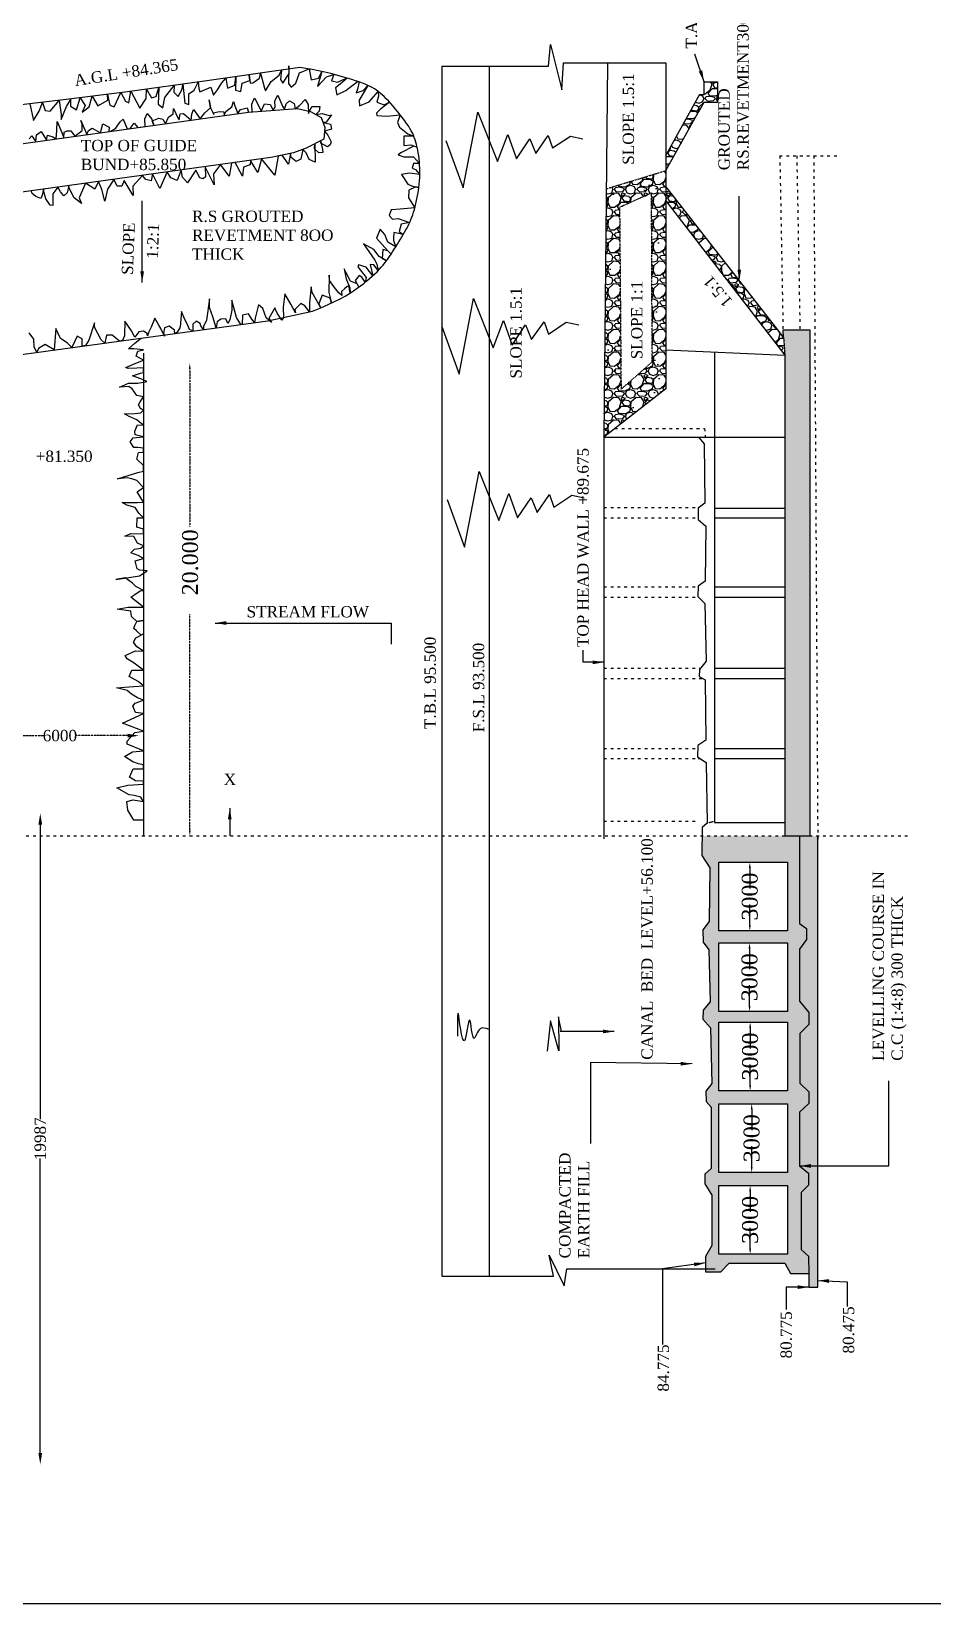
# Model space of a CAD drawing. Header units: millimetres. Extents: x 3396 to 289199, y -2290 to 111584.
# Drawn here: x 133616 to 173306, y -2290 to 66971 of the extents above; entities that cross this region are included whole.
import ezdxf

# ---------------------------------------------------------------- set-up
doc = ezdxf.new("R2010")
doc.units = ezdxf.units.MM
doc.header["$MEASUREMENT"] = 0
doc.linetypes.add('ACAD_ISO03W100', pattern=[30, 12, -18])
for name, color, linetype in [('DIM', 5, 'Continuous'), ('DWG.LINE', 10, 'Continuous'), ('HATCH', 2, 'Continuous'), ('TEXT', 7, 'Continuous')]:
    doc.layers.add(name, color=color, linetype=linetype)
doc.layers.add('DO LINE', color=3, linetype='Continuous', plot=False)
doc.layers.add('TITLE', color=7, linetype='Continuous', lineweight=30)
doc.styles.get("Standard").update_dxf_attribs({"font": 'TIMES.TTF', "height": 500})
doc.dimstyles.get("Standard").update_dxf_attribs({"dimtxt": 500, "dimasz": 500, "dimexe": 0.18, "dimexo": 0.0625, "dimgap": 0.09, "dimtad": 0, "dimtih": 1, "dimtoh": 1, "dimdec": 0, "dimzin": 0, "dimdsep": 46, "dimtxsty": 'Standard', "dimcen": 300, "dimclre": 256, "dimclrt": 4, "dimadec": 0, "dimazin": 0, "dimtfac": 1, "dimtdec": 0, "dimtofl": 0, "dimtmove": 0, "dimatfit": 3, "dimfxl": 5, "dimfxlon": 1, "dimtolj": 1, "dimtzin": 0, "dimarcsym": 0})
pattern_1 = [(228.0128, (720, 1000), (-7999.998232, -9000.001342), [134.536, -13319.088]), (184.9697, (630, 900), (12000.001052, 999.991307), [230.868, -22855.925]), (132.5104, (400, 880), (9999.990718, -11000.008674), [162.788, -16116.032]), (267.2737, (10, 630), (999.996018, 20000.000295), [210.238, -20813.558]), (292.8337, (0, 420), (-5000.009905, 11999.996412), [206.155, -20409.373]), (357.2737, (80, 230), (-20000.000295, 999.996018), [210.238, -20813.558]), (37.6942, (290, 220), (-13000.0073456, -9999.990405), [278.029, -27524.849]), (72.2553, (510, 390), (7000.010763, 21999.996231), [262.488, -25986.321]), (121.4296, (590, 640), (-8000.008234, 12999.995036), [210.95, -20884.073]), (175.2364, (480, 820), (11000.000946, -999.991533), [240.832, -11800.763]), (222.3974, (240, 840), (-12000.007351, -10999.992082), [311.448, -30833.375]), (138.8141, (1000, 620), (-7000.002947, 5999.997313), [106.301, -10523.844]), (171.4692, (920, 690), (12999.998285, -2000.00791), [202.237, -20021.511]), (225, (720, 720), (-1e-13, -1000.0003), [141.421, -1272.792]), (203.1986, (650, 840), (4999.99973, 2000.00133), [76.158, -7539.615]), (291.8014, (580, 810), (-999.99991, 3000.00027), [107.703, -5277.462]), (30.9638, (620, 710), (2999.99802, 2000.00248), [174.929, -5656.023]), (161.5651, (770, 800), (2000.00043, -999.9984), [126.491, -3035.787]), (16.3895, (0, 810), (10000.002198, 2999.99271), [177.2, -17542.845]), (70.3462, (170, 860), (-3999.995247, -11000.002136), [148.661, -14717.408]), (293.1986, (770, 1000), (-2000.00133, 4999.99973), [152.315, -7463.458]), (343.6105, (830, 860), (-10000.002198, 2999.99271), [177.2, -17542.845]), (339.444, (0, 190), (-5000.001845, 1999.996), [170.88, -8373.124]), (294.7751, (160, 130), (-4999.99219, 11000.003422), [143.178, -14174.643]), (66.8014, (780, 0), (2000.00133, 4999.99973), [152.315, -7463.458]), (17.354, (840, 140), (-13000.00202, -3999.994502), [167.631, -16595.424]), (69.444, (290, 0), (-1999.996, -5000.001845), [85.44, -8458.564]), (101.3099, (720, 0), (-999.99763, 4000.00075), [50.99, -5048.029]), (165.9638, (710, 50), (3000.00055, -999.99806), [206.155, -3916.95]), (186.009, (510, 100), (9999.999751, 999.999317), [191.05, -18913.923]), (303.6901, (620, 620), (-1000.00133, 1999.99956), [144.222, -3461.329]), (353.1572, (700, 500), (16999.9993655, -2000.007998), [251.794, -24927.563]), (60.9454, (950, 470), (-4000.000027, -7000.000385), [102.956, -10192.674]), (90, (1000, 560), (-1000, 1000), [60, -940]), (120.2564, (490, 130), (3999.994887, -7000.002456), [138.924, -13753.52]), (48.0128, (420, 250), (7999.998232, 9000.001342), [269.072, -13184.552]), (0, (600, 450), (1000, 1000), [260, -740]), (325.3048, (860, 450), (-9999.99426, 7000.00861), [158.114, -15653.274]), (254.0546, (990, 360), (-999.99989, -4000.00013), [145.602, -7134.508]), (207.646, (950, 220), (-18999.995807, -10000.007713), [237.065, -23469.474]), (175.4261, (740, 110), (-13000.000558, 999.994801), [250.799, -24829.074])]

# ---------------------------------------------------------------- blocks, each defined once
blk = doc.blocks.new('*D100')
at = {"layer": 'Defpoints', "color": 0, "linetype": 'ACAD_ISO03W100', "ltscale": 0.2}
for p in [(131383, 35798), (138356, 35946), (138356, 35882)]:
    blk.add_point(p, dxfattribs=at)
at = {"layer": 'DIM', "lineweight": -2, "ltscale": 0.2}
blk.add_line((131383, 35941), (131383, 35946), dxfattribs=at)
at = {"layer": 'DIM', "color": 0, "linetype": 'ACAD_ISO03W100', "lineweight": -2, "ltscale": 0.2}
for p, q in [((131883, 35946), (134160, 35946)), ((137856, 35946), (135579, 35946))]:
    blk.add_line(p, q, dxfattribs=at)
at = {"layer": 'DIM', "linetype": 'ACAD_ISO03W100', "lineweight": -2, "ltscale": 0.2}
blk.add_line((138356, 35941), (138356, 35946), dxfattribs=at)
at = {"layer": 'DIM', "color": 0, "linetype": 'ACAD_ISO03W100', "ltscale": 0.2}
for points in [[(131883, 36029), (131883, 35863), (131383, 35946)], [(137856, 36029), (137856, 35863), (138356, 35946)]]:
    blk.add_solid(points, dxfattribs=at)
at = {"layer": 'DIM', "color": 4, "linetype": 'ACAD_ISO03W100', "ltscale": 0.2, "insert": (134869, 35946), "char_height": 500, "attachment_point": 5}
blk.add_mtext('\\A1;6000', dxfattribs=at)
blk = doc.blocks.new('*D129')
at = {"layer": 'Defpoints', "color": 0, "ltscale": 0.2}
for p in [(129433, 32523), (134004, 32523), (129433, 3846)]:
    blk.add_point(p, dxfattribs=at)
at = {"layer": 'DIM', "lineweight": -2, "ltscale": 0.2}
for p, q in [((133999, 32523), (134004, 32523)), ((133999, 3846), (134004, 3846))]:
    blk.add_line(p, q, dxfattribs=at)
at = {"layer": 'DIM', "color": 0, "lineweight": -2, "ltscale": 0.2}
for p, q in [((134004, 32023), (134004, 19048)), ((134004, 4346), (134004, 17321))]:
    blk.add_line(p, q, dxfattribs=at)
at = {"layer": 'DIM', "color": 0, "ltscale": 0.2}
for points in [[(133921, 32023), (134087, 32023), (134004, 32523)], [(133921, 4346), (134087, 4346), (134004, 3846)]]:
    blk.add_solid(points, dxfattribs=at)
at = {"layer": 'DIM', "color": 4, "ltscale": 0.2, "insert": (134004, 18185), "char_height": 500, "attachment_point": 5, "rotation": 90}
blk.add_mtext('\\A1;19987', dxfattribs=at)

msp = doc.modelspace()

# ---------------------------------------------------------------- hatches: boundary and pattern name
at = {"layer": 'HATCH', "ltscale": 0.2}
h = msp.add_hatch(dxfattribs=at)
h.set_pattern_fill('GRAVEL', color=256, scale=1000, style=0)
h.set_pattern_definition(pattern_1)
h.paths.add_polyline_path([(163044.5, 63501.7), (163230.5, 63844), (163833, 63844), (163833, 64757), (163240.5, 64757), (163240.5, 64195), (163059.2, 64199.9), (161556.5, 61512), (161556.5, 60840)])
at = {"layer": 'HATCH', "linetype": 'ACAD_ISO03W100', "ltscale": 0.2}
h = msp.add_hatch(dxfattribs=at)
h.set_pattern_fill('AR-SAND', color=256, scale=1000, style=0)
h.paths.add_polyline_path([(161556.5, 60840), (158931.1, 60038.5), (158828, 49103), (161556.5, 51220)])
h.paths.add_polyline_path([(159520.3, 59217.2), (160927, 59853.5), (160959.5, 52414.5), (159586.5, 51210)], flags=16)
h = msp.add_hatch(dxfattribs=at)
h.set_pattern_fill('GRAVEL', color=256, scale=1000, style=0)
h.set_pattern_definition(pattern_1)
h.paths.add_polyline_path([(161556.5, 60840), (158931.1, 60038.5), (158828, 49103), (161556.5, 51220)])
h.paths.add_polyline_path([(160927, 59853.5), (160959.5, 52414.5), (159586.5, 51210), (159520.3, 59217.2)], flags=16)
h = msp.add_hatch(dxfattribs=at)
h.set_pattern_fill('GRAVEL', color=256, scale=1000, style=0)
h.set_pattern_definition(pattern_1)
h.paths.add_polyline_path([(161556.5, 60124), (161556.5, 59501), (166802, 52701.5), (166742.5, 53486.5)])
at = {"layer": 'HATCH', "ltscale": 0.2}
h = msp.add_hatch(dxfattribs=at)
h.set_pattern_fill('GRAVEL', color=256, scale=1000, style=0)
h.set_pattern_definition(pattern_1)
h.paths.add_polyline_path([(167918.1, 53803.3), (166720.7, 53803.3), (166742.5, 53486.5), (166802, 52701.5), (166802, 31529), (167918.1, 31529)])
h = msp.add_hatch(dxfattribs=at)
h.set_pattern_fill('AR-CONC', color=256, scale=100, style=0)
h.set_pattern_definition([(50, (0, 0), (717.2602, -62.7521), [75, -825]), (355, (0, 0), (-138.7513, 752.192), [60, -660]), (100.4514, (59.8, -5.2), (578.5094, 689.4395), [63.7402, -701.142]), (46.1842, (0, 200), (1067.241, -165.519), [112.5, -1237.5]), (96.6356, (88.9, 186.2), (934.663, 974.118), [95.61, -1051.713]), (351.1842, (0, 200), (934.662, 974.1186), [90, -990]), (21, (100, 150), (596.907, -402.6189), [75, -825]), (326, (100, 150), (243.3153, 725.15), [60, -660]), (71.4514, (149.74, 116.45), (840.2226, 322.5305), [63.7402, -701.142]), (37.5, (0, 0), (12.15986, 332.89385), [0, -652, 0, -670, 0, -662.5]), (7.5, (0, 0), (263.06954, 394.4117), [0, -382, 0, -637, 0, -252.5]), (327.5, (-223, 0), (533.82244, -22.55487), [0, -250, 0, -780, 0, -1035]), (317.5, (-323, 0), (583.1862, 100.105), [0, -325, 0, -518, 0, -735])])
h.paths.add_polyline_path([(168250, 31391.5), (168249.2, 31529), (167071, 31529), (167451, 31519.6), (167451, 27666.5), (167760, 27452), (167760, 26969), (167451, 26539.5), (167451, 24252), (167854, 23755.5), (167854, 23219), (167465, 22830), (167465, 20637), (167854.5, 20261), (167854.5, 19738), (167451.5, 19357), (167451.5, 16989.5), (167841, 16667.5), (167841, 16144.5), (167519, 15822), (167519, 13305), (167841.5, 13010), (167863, 12248), (167863, 11650), (168250, 11650)])
h.paths.add_polyline_path([(167760, 27452), (167451, 27666.5), (167451, 31519.6), (167071, 31529), (166802, 31529), (163151.3, 31529), (163145, 30659.5), (163495, 30116.5), (163467, 27755), (163190.5, 27387), (163199.5, 26853), (163457.5, 26512.5), (163503.5, 24215.5), (163209, 23847.5), (163181.5, 23449), (163531.5, 23080.5), (163586.5, 20626.5), (163319.5, 20286), (163338, 19835.5), (163559, 19577.5), (163550, 16877), (163273.5, 16628.5), (163273.5, 16203.5), (163577.5, 15706.5), (163577.5, 13484.5), (163300.5, 12993.5), (163300.5, 12331), (163982, 12331), (164350.5, 12708), (166804, 12708), (167043.5, 12248), (167863, 12248), (167841.5, 13010), (167519, 13305), (167519, 15822), (167841, 16144.5), (167841, 16667.5), (167451.5, 16989.5), (167451.5, 19357), (167854.5, 19738), (167854.5, 20261), (167465, 20637), (167465, 22830), (167854, 23219), (167854, 23755.5), (167451, 24252), (167451, 26539.5), (167760, 26969)])
h.paths.add_polyline_path([(163898, 27343.5), (163898, 30371), (166909.5, 30371), (166909.5, 27343.5)], flags=16)
h.paths.add_polyline_path([(166909.5, 26817), (166909.5, 23789.5), (163898, 23789.5), (163898, 26817)], flags=16)
h.paths.add_polyline_path([(166909.5, 23325), (166909.5, 20297.5), (163898, 20297.5), (163898, 23325)], flags=16)
h.paths.add_polyline_path([(166909.5, 19727), (166909.5, 16699.5), (163898, 16699.5), (163898, 19727)], flags=16)
h.paths.add_polyline_path([(166909.5, 16128), (166909.5, 13100.5), (163898, 13100.5), (163898, 16128)], flags=16)
h.paths.add_polyline_path([(164740.9, 13445), (164740.9, 15783.5), (165803.1, 15783.5), (165803.1, 13445)], flags=8)
h.paths.add_polyline_path([(164808.4, 17044), (164808.4, 19382.5), (165870.6, 19382.5), (165870.6, 17044)], flags=8)
h.paths.add_polyline_path([(164740.4, 20642), (164740.4, 22980.5), (165802.6, 22980.5), (165802.6, 20642)], flags=8)
h.paths.add_polyline_path([(164713.9, 24134), (164713.9, 26472.5), (165776.1, 26472.5), (165776.1, 24134)], flags=8)
h.paths.add_polyline_path([(164726.4, 27688), (164726.4, 30026.5), (165788.6, 30026.5), (165788.6, 27688)], flags=8)

# ---------------------------------------------------------------- linework, layer by layer
at = {"layer": 'DIM', "linetype": 'ACAD_ISO03W100', "ltscale": 0.2}
for p, q in [((140585.4, 52349.9), (140590.5, 52349.9)), ((140590.4, 52099.9), (140590.4, 45141.9)), ((140590.4, 31779), (140590.4, 41314.1))]:
    msp.add_line(p, q, dxfattribs=at)
at = {"layer": 'DIM', "ltscale": 0.2}
for p, q in [((140585.4, 32298.4), (140590.5, 32298.4)), ((165252.5, 30371), (165257.7, 30371)), ((165257.5, 30121), (165257.5, 29213.4)), ((165257.5, 27593.5), (165257.5, 28501.1)), ((165252.5, 27343.5), (165257.7, 27343.5)), ((165240, 26817), (165245.2, 26817)), ((165245, 26567), (165245, 25659.4)), ((165245, 24039.5), (165245, 24947.1)), ((165240, 23789.5), (165245.2, 23789.5)), ((165266.5, 23325), (165271.7, 23325)), ((165271.5, 23075), (165271.5, 22167.4)), ((165271.5, 20547.5), (165271.5, 21455.1)), ((165266.5, 20297.5), (165271.7, 20297.5)), ((165334.5, 19727), (165339.7, 19727)), ((165339.5, 19477), (165339.5, 18569.4)), ((165339.5, 16949.5), (165339.5, 17857.1)), ((165334.5, 16699.5), (165339.7, 16699.5)), ((165267, 16128), (165272.2, 16128)), ((165272, 15878), (165272, 14970.4)), ((165272, 13350.5), (165272, 14258.1)), ((165267, 13100.5), (165272.2, 13100.5))]:
    msp.add_line(p, q, dxfattribs=at)
at = {"layer": 'DIM', "linetype": 'ACAD_ISO03W100', "ltscale": 0.2}
for points in [[(140548.7, 52099.9), (140632, 52099.9), (140590.4, 52349.9)], [(140548.7, 31779), (140632, 31779), (140590.4, 31529)]]:
    msp.add_solid(points, dxfattribs=at)
at = {"layer": 'DIM', "ltscale": 0.2}
for points in [[(165215.8, 30121), (165299.2, 30121), (165257.5, 30371)], [(165215.8, 27593.5), (165299.2, 27593.5), (165257.5, 27343.5)], [(165203.3, 26567), (165286.7, 26567), (165245, 26817)], [(165203.3, 24039.5), (165286.7, 24039.5), (165245, 23789.5)], [(165229.8, 23075), (165313.2, 23075), (165271.5, 23325)], [(165229.8, 20547.5), (165313.2, 20547.5), (165271.5, 20297.5)], [(165297.8, 19477), (165381.2, 19477), (165339.5, 19727)], [(165297.8, 16949.5), (165381.2, 16949.5), (165339.5, 16699.5)], [(165230.3, 15878), (165313.7, 15878), (165272, 16128)], [(165230.3, 13350.5), (165313.7, 13350.5), (165272, 13100.5)]]:
    msp.add_solid(points, dxfattribs=at)
at = {"layer": 'DO LINE', "linetype": 'ACAD_ISO03W100', "ltscale": 10}
for p, q in [((159315.9, 49481.6), (163255.5, 49481.6)), ((163255.5, 49481.6), (163294.9, 49123.9)), ((158828, 45993), (163016.9, 45993)), ((158828, 45540.5), (162988, 45540.5)), ((158828, 42501), (163016.9, 42501)), ((158828, 42048.5), (162988, 42048.5)), ((158828, 38916), (163076.1, 38916)), ((158828, 38463.5), (163193.3, 38463.5)), ((158828, 35386), (163016.9, 35386)), ((158828, 34933.5), (162988, 34933.5)), ((158828, 32175.5), (162988, 32175.5))]:
    msp.add_line(p, q, dxfattribs=at)
for points in [[(166567, 61492), (169218, 61492)], [(166577, 61492), (166719, 53828.5)], [(167324, 61492), (167466, 53828.5)], [(168073.5, 61492), (168250, 31391.5)], [(117184.4, 31529), (172238.3, 31529)]]:
    msp.add_lwpolyline(points, dxfattribs=at)
at = {"layer": 'DWG.LINE', "ltscale": 0.2}
for points in [[(151687.5, 65443.5), (156389.5, 65443.5), (156477, 66400.5), (156970, 64399.5), (157057.5, 65588.5), (161556.5, 65588.5), (161556.5, 51220), (158828, 49103), (158828, 31396)], [(145435.7, 65381.3), (141244.8, 64779.1), (137848.9, 64313.9), (135150.6, 63968.1), (133052.7, 63724), (131457.6, 63564), (130268.2, 63470.5), (129387.1, 63425.7), (128716.8, 63412.2), (128173.9, 63416.2), (127729.7, 63440.3), (127369.5, 63491.1), (127078.4, 63575.2), (126841.7, 63699.1), (126644.6, 63869.6), (126472.2, 64093.1), (126309.8, 64376.2)], [(146000.3, 54652.4), (146366, 54796.9), (146686.9, 54934.6), (146968.3, 55066), (147215.2, 55191.9), (147432.8, 55313), (147626.2, 55430.2), (147800.4, 55544), (147960.7, 55655.2), (148111.2, 55764.5), (148253, 55871.9), (148386.4, 55977.7), (148511.6, 56081.7), (148628.7, 56184.1), (148738.1, 56284.9), (148839.9, 56384.3), (148934.4, 56482.2), (149021.8, 56578.8), (149103.3, 56674.7), (149179.8, 56770.4), (149252.3, 56866.6), (149322.1, 56963.8), (149390, 57062.8), (149457.3, 57164), (149524.9, 57268.2), (149593.7, 57375.6), (149663.2, 57485.5), (149732.6, 57596.6), (149801.3, 57707.9), (149868.5, 57818.3), (149933.5, 57926.7), (149995.5, 58032), (150053.8, 58132.9), (150108, 58229), (150158.2, 58321.5), (150205, 58411.9), (150249, 58502.2), (150290.7, 58593.8), (150330.6, 58688.6), (150369.2, 58788.3), (150407, 58894.5), (150444.4, 59008.5), (150481.2, 59129.8), (150516.8, 59257.2), (150550.8, 59389.9), (150582.8, 59526.7), (150612.2, 59666.7), (150638.7, 59808.8), (150661.8, 59952.1), (150681, 60095.6), (150696.4, 60239), (150708, 60382.1), (150716, 60524.7), (150720.2, 60666.6), (150720.8, 60807.6), (150717.9, 60947.6), (150711.4, 61086.2), (150701.5, 61223.4), (150688.3, 61358.5), (150671.9, 61491), (150652.5, 61620.3), (150630.3, 61745.9), (150605.2, 61867.3), (150577.6, 61983.8), (150547.6, 62094.9), (150515.1, 62200.4), (150479.3, 62301.8), (150439.3, 62400.6), (150394, 62498.8), (150342.6, 62597.9), (150283.9, 62699.9), (150217.2, 62806.4), (150141.3, 62919.1), (150055.8, 63039.2), (149962.2, 63165), (149862.4, 63294.1), (149758.5, 63424.2), (149652.4, 63552.8), (149546.1, 63677.8), (149441.6, 63796.7), (149340.8, 63907.2), (149245.3, 64007.4), (149154.1, 64097.9), (149066.2, 64179.7), (148980.1, 64253.8), (148894.5, 64321.3), (148808.3, 64383.2), (148720.1, 64440.4), (148628.5, 64494.1), (148532.2, 64545.3), (148428.8, 64594.9), (148315.9, 64643.9), (148191.1, 64693.1), (148051.9, 64743.7), (147895.8, 64796.4), (147720.5, 64852.3), (147523.3, 64912.3), (147303.1, 64976.9), (147062.8, 65044.2), (146806.7, 65112), (146539, 65178.2), (146263.9, 65240.5), (145985.5, 65296.6), (145708, 65344.3), (145435.7, 65381.3)], [(151687.5, 65443.5), (151687.5, 12139), (156605, 12139), (156421, 13065.5), (157073, 11707.5), (157197, 12455.5), (163724, 12455.5)], [(153770.5, 65443.5), (153770.5, 12139)], [(158983.5, 65588.5), (158828, 49103)], [(163059.2, 64199.9), (163240.5, 64195), (163240.5, 64757), (163833, 64757), (163833, 63844), (163230.5, 63844), (163044.5, 63501.7)], [(161556.5, 61512), (163059.5, 64200.5)], [(117758, 61827.2), (131767.1, 61827.2), (143173.8, 63417), (145341.4, 63576.4), (145909, 63450.4), (146381.9, 63177.3), (146539.6, 62736.3), (146487, 62232.2), (145709.3, 61822.7), (145152.2, 61623.2), (144153.7, 61413.2), (131171.5, 59611.3)], [(161556.5, 60840), (163059.5, 63528.5)], [(161556.5, 60124), (166742.5, 53486.5), (166719, 53828.5)], [(161556.5, 59501), (166802, 52701.5)], [(119182.7, 50829.3), (144023.5, 54225.4), (146000.3, 54652.4)], [(166802, 52701.5), (166802, 31529), (167918.1, 31529), (167918.1, 53803.3), (166720.7, 53803.3)], [(138555.3, 52803), (138555.3, 31529)], [(161556.5, 52945.5), (166802, 52701.5)], [(163702.5, 52845.7), (163702.5, 32122.5)], [(158828, 49103), (166802, 49103)], [(163000, 49103), (163239.5, 48806), (163282, 46190), (162988, 45971.5), (162988, 45470.5), (163316.5, 45171.5), (163292, 42756), (162988, 42535.5), (162960.5, 42075.5), (163273.5, 41762.5), (163329, 39231.5), (163034, 38863.5), (163025, 38550.5), (163292, 38412.5), (163320, 35744), (162960.5, 35514), (162951.5, 35008), (163338, 34759.5), (163375, 32095), (163154, 31893), (163145, 30659.5), (163495, 30116.5), (163467, 27755), (163190.5, 27387), (163199.5, 26853), (163457.5, 26512.5), (163503.5, 24215.5), (163209, 23847.5), (163181.5, 23449), (163531.5, 23080.5), (163586.5, 20626.5), (163319.5, 20286), (163338, 19835.5), (163559, 19577.5), (163550, 16877), (163273.5, 16628.5), (163273.5, 16203.5), (163577.5, 15706.5), (163577.5, 13484.5), (163300.5, 12993.5), (163300.5, 12331), (163982, 12331), (164350.5, 12708), (166804, 12708), (167043.5, 12248), (167863, 12248), (167863, 11650), (168250, 11650), (168250, 31504)], [(163702.5, 45971.5), (166802, 45971.5)], [(163702.5, 45540.5), (166802, 45540.5)], [(163702.5, 42501), (166802, 42501)], [(163702.5, 42048.5), (166802, 42048.5)], [(163702.5, 38916), (166802, 38916)], [(163702.5, 38463.5), (166802, 38463.5)], [(163702.5, 35386), (166802, 35386)], [(162988, 34933.5), (163067.4, 34933.5)], [(163702.5, 34933.5), (166802, 34933.5)], [(163702.5, 32122.5), (166802, 32123.5)], [(167451, 31519.6), (167451, 27666.5), (167760, 27452), (167760, 26969), (167451, 26539.5), (167451, 24252), (167854, 23755.5), (167854, 23219), (167465, 22830), (167465, 20637), (167854.5, 20261), (167854.5, 19738), (167451.5, 19357), (167451.5, 16989.5), (167841, 16667.5), (167841, 16144.5), (167519, 15822), (167519, 13305), (167841.5, 13010), (167863, 12248)]]:
    msp.add_lwpolyline(points, dxfattribs=at)
at = {"layer": 'DWG.LINE', "linetype": 'ACAD_ISO03W100', "ltscale": 0.2}
for points in [[(158931.1, 60038.5), (161556.5, 60840)], [(159520, 59249), (159586.5, 51210), (160959.5, 52414.5), (160927, 59853.5), (159520.3, 59217.2)]]:
    msp.add_lwpolyline(points, dxfattribs=at)
at = {"layer": 'DWG.LINE', "ltscale": 0.2}
for points in [[(163898, 30371), (166909.5, 30371), (166909.5, 27343.5), (163898, 27343.5)], [(163898, 26817), (166909.5, 26817), (166909.5, 23789.5), (163898, 23789.5)], [(163898, 23325), (166909.5, 23325), (166909.5, 20297.5), (163898, 20297.5)], [(163898, 19727), (166909.5, 19727), (166909.5, 16699.5), (163898, 16699.5)], [(163898, 16128), (166909.5, 16128), (166909.5, 13100.5), (163898, 13100.5)]]:
    msp.add_lwpolyline(points, close=True, dxfattribs=at)
at = {"layer": 'HATCH', "ltscale": 0.2}
for points in [[(133544, 63781.1), (133700.7, 63054.3), (133948.5, 63455.6), (134101.6, 63846), (134222, 63481.2), (134435.6, 63455.6), (134830.7, 63930.8), (134922.7, 63310.5), (134922.7, 63097), (135162.1, 63660.6), (135281.6, 63856.9), (135341.6, 63992.5), (135343.1, 63677.7), (135599.5, 63524), (135768.2, 64047.2), (135975.5, 63703.3), (135855.9, 63413), (136155, 63652.1), (136287.5, 64113.8), (136533.2, 63687.4), (136977.6, 63943.5), (136959.4, 64199.9), (137071.6, 63721.5), (137259.6, 63644.7), (137547, 64275.2), (137755.3, 63900.8), (137900.6, 63832.5), (137989.2, 64333.1), (138396.8, 63593.7), (138670.3, 64012.1), (138688.8, 64428.9), (138901, 64046.2), (139106.2, 64106), (139229.1, 64503), (139191.6, 63764.5), (139396.7, 63602.2), (139490.7, 64063.3), (139897.2, 64594.5), (139892.4, 64302.4), (140071.9, 64097.4), (140251.3, 64421.9), (140280.9, 64647), (140370.9, 63815.7), (140370.9, 63815.7), (140541.9, 63747.4), (140550.4, 64217), (140781.1, 64387.8), (140959.5, 64740), (140986.3, 64456.1), (141029, 64310.9), (141516.1, 64515.8), (141635.8, 64157.2), (141815.2, 64396.3), (142003.2, 64703.7), (142179.6, 64913.4), (142252.8, 64474.4), (142569, 64602.4), (142625.3, 64977.5), (142603.1, 64389), (142603.1, 64389), (142842.4, 64320.6), (142893.7, 64687.8), (143235.6, 64815.9), (143203, 65060.5), (143252.6, 64687.8), (143372.3, 64713.4), (143654.3, 64909.8), (143709, 65133.2), (143885.1, 64465.8), (143927.8, 64354.8), (144175.7, 64764.7), (144520.9, 65037.7), (144634.6, 65266.2), (144589.3, 64858.4), (144683.2, 64687.6), (144973.8, 65123.1), (144956.7, 65456.1), (144931.1, 64670.6), (145059.3, 64516.9), (145255.8, 64696.2), (145426.8, 65140.2), (145846.8, 65320.5), (145939.5, 64832.8), (146255.7, 64918.2), (146401.5, 65209.4), (146215, 64550.7), (146608.1, 64977.6), (146934.8, 65078.1), (146838.9, 64798.3), (147103.8, 64730), (147317.4, 64841), (147523.3, 64912.3), (147214.9, 64644.6), (147009.8, 64490.9), (147061, 64183.5), (147462.7, 64371.4), (147973.9, 64770.1), (148051.9, 64743.7), (147975.5, 64431.1), (147915.6, 64260.3), (148231.8, 64362.8), (148428.8, 64594.9), (148052.4, 63935.9), (148061, 63688.2), (148496.8, 63867.6), (148894.5, 64321.3), (148907, 64115.2), (148830.1, 63850.5), (149146.3, 63730.9), (149391.2, 63851.9), (148983.9, 63543.1), (148813, 63372.3), (148830.1, 63261.3), (149274.5, 63244.3), (149862.4, 63294.1), (149737.8, 62961.3), (149823.2, 62756.3), (150199.2, 62457.5), (150459.3, 62351.2), (150011.2, 62363.5), (150011.2, 61945.1), (150318.9, 61979.3), (150605.2, 61867.3), (150462.1, 61923.3), (149883, 61620.7), (149773.3, 61540.5), (150021.1, 61446.6), (150448.4, 61446.6), (150706.5, 61154.8), (150448.4, 61156.3), (150380.1, 60951.3), (150533.9, 60883.1), (150720.2, 60666.6), (150260.4, 60720.8), (149910.1, 60669.6), (150200.6, 60242.6), (150405.7, 60148.7), (150681, 60095.6), (150543.3, 60122.2), (150234.8, 59977.9), (150226.6, 59633.6), (150499, 59193.5), (150499, 59193.5), (149859.1, 59146.9), (149457.4, 59112.7), (149372, 58856.6), (149517.4, 58706.1), (149774.8, 58724.1), (150269.9, 58548), (149900.6, 58478.8), (149816.7, 58155.8), (149995.5, 58032), (149577.2, 58113.9), (149565.3, 57868.7), (149559.3, 57767), (149663.2, 57485.5), (149307.8, 57683.2), (149182.1, 58030.2), (148978.5, 58263.5), (148816.9, 57856.7), (149313.8, 57306.4), (149457.3, 57164), (149313.8, 57306.4), (149097.9, 57369.8), (149068, 56963), (149252.3, 56866.6), (148924.3, 57058.7), (148690.8, 57369.8), (148241.8, 57615), (148738.7, 56891.2), (148828.5, 56711.7), (148887.1, 56433.2), (148690.8, 56681.8), (148529.2, 56705.8), (148657.2, 56210.3), (148355.5, 56592.1), (148026.2, 56681.8), (147990.3, 56604.1), (148355.5, 56131.5), (148355.5, 56131.5), (148319.7, 55924.8), (148174.9, 56147.2), (148049.2, 56213), (147875.5, 55991.7), (148035.9, 55709.9), (147955.7, 55850.8), (147672, 55967.8), (147480.4, 56338.6), (147384.6, 56518.1), (147474.4, 56069.4), (147642, 55668.6), (147654.1, 55448.4), (147600.6, 55767.6), (147516.3, 55734.5), (147402.5, 55626.8), (147276.8, 55513.1), (147288.8, 55339.7), (147163.1, 55435.4), (147001.4, 55626.8), (146748.1, 56003.2), (146724.1, 56236.5), (146712.2, 55470.8), (146827.6, 55000.3), (146773.8, 55219.7), (146418.8, 55345.2), (146281.1, 54974.3), (146366, 54796.9), (145981.7, 55476.8), (145939.8, 55716.1), (145862, 55010.2), (145858.5, 54621.8), (145664.4, 54878.6), (145484.8, 54992.2), (145221.4, 54723.1), (145251.3, 54579.5), (145251.3, 54579.5), (145045.3, 54954.7), (144775.9, 55409.3), (144710.1, 54829.1), (144713.9, 54374.5), (144644.2, 54254.8), (144434.7, 54553.9), (144338.9, 54793.2), (144075.4, 54326.6), (144195.1, 54153.1), (143949.7, 54350.5), (143812, 54763.3), (143614.4, 54924.8), (143464.7, 54338.6), (143441.2, 54145.7), (143321, 54296.7), (143171.4, 54530), (142913.9, 54476.1), (142900, 54071.8), (142836.5, 54063.1), (142642.4, 54374.3), (142444.8, 55134), (142444.8, 54691.4), (142349, 54260.7), (142259.3, 54111.1), (142175.4, 54308.5), (141959.9, 54296.6), (141798.2, 54176.9), (141758.5, 53915.7), (141600.7, 54398.2), (141463, 54811), (141451, 55193.9), (141331.2, 54254.7), (141199.5, 53973.5), (141187.3, 53837.6), (141083.5, 54002), (141040.8, 54110.2), (140866.9, 54207), (140730.1, 54073.2), (140727.5, 53774.7), (140582, 53842.5), (140490.8, 54058.9), (140351.1, 54315.2), (140228.6, 54639.8), (140171.6, 53950.7), (140151.6, 53908), (140040.5, 53728.7), (139927.9, 53665.4), (139922.6, 53816.3), (139688.9, 53992.8), (139480.9, 53910.3), (139438.1, 53676.8), (139472.4, 53551.5), (139318.5, 53887.5), (139224.5, 54029.9), (139053.5, 54345.9), (138887, 53944.4), (138787.2, 53739.4), (138727.4, 53560), (138718.9, 53656.8), (138545, 53762.2), (138345.6, 53730.9), (138174.6, 53503.1), (138020.7, 53779.3)], [(133514.1, 62233.3), (133631.8, 62365.6), (133808.9, 62111.7), (133837.7, 62417.1), (134051, 62556.6), (134275.3, 62176.7), (134323.2, 62395), (134551.1, 62328.9), (134700.7, 62236), (134730.5, 62608.2), (134745.2, 62997.6), (134951.1, 62512.6), (135045.8, 62284.1), (135061.4, 62534.7), (135186.5, 62586.1), (135348.2, 62586.1), (135521.6, 62350.4), (135723.4, 62497.9), (135848.4, 62600.8), (135855.7, 62887.4), (135796.9, 63041.7), (136053.1, 62424.5), (136053.1, 62424.5), (136135.2, 62600.8), (136135.2, 62600.8), (136297, 62711), (136650.5, 62507.8), (136753, 62902.1), (137032.5, 62747.8), (137019.7, 62559.2), (137111.3, 62572), (137326.7, 62711), (137517.9, 62990.3), (137650.3, 63107.8), (137837.2, 62673.2), (137966.1, 62691.1), (138135.7, 62931.5), (138303, 62738.1), (138617.4, 62781.9), (138609.6, 63117.1), (138712.5, 63359.6), (138911.1, 63102.4), (138999.6, 62835.2), (138932.2, 63038.6), (139227.4, 63153.9), (139396.5, 63102.4), (139513.6, 62906.8), (139653.9, 63190.6), (139852.5, 63344.9), (139874.6, 63572.7), (140058.4, 63161.2), (140124.6, 63080.4), (140161.4, 63344.9), (140315.8, 63359.6), (140643.6, 63064.3), (140683.6, 63322.9), (140757.1, 63528.6), (141049.4, 63120.9), (141252.6, 63389.7), (141502.7, 63602.8), (141436.6, 63955.5), (141502.7, 63602.8), (141649.8, 63316.2), (141615.5, 63383.2), (141892.5, 63441.1), (142091.1, 63433.8), (142107.4, 63268.3), (142179.3, 63448.5), (142436.8, 63646.9), (142517.7, 63889.4), (142576.5, 63698.3), (142709, 63352.2), (142826.6, 63536.6), (143122.9, 63603.4), (143173.8, 63417), (143332, 63428.6), (143328.9, 63772.4), (143395.1, 63948.7), (143461.2, 64036.9), (143737.5, 63458.4), (143737.5, 63458.4), (143880.4, 63779.7), (144130.5, 63750.3), (144257.6, 63496.7), (144345.9, 63640.9), (144338.5, 63912.7), (144463.6, 64169.9), (144676.9, 63685), (144676.9, 63685), (144758.1, 63533.5), (144838.6, 63787.8), (144985.7, 63920.1), (145191.7, 63795.2), (145235.2, 63568.5), (145441.7, 63721.7), (145677.1, 63978.9), (145805.9, 63746.3), (145818.7, 63351.9), (145965.2, 63663.6), (146321.7, 63670), (146289.8, 63460.1), (146145.4, 63313.8), (146423.6, 63351.9), (146735.6, 63262.8), (146837.4, 63301), (146595.5, 62976.6), (146460.7, 62956.8), (146786.4, 62881.1), (146824.7, 62671.2), (146522.9, 62576.7), (146665.5, 62404), (146818.3, 62105), (146773.8, 61977.8), (146652.8, 61882.4), (146366.2, 62041.4), (146349.5, 62159.8), (146429.9, 61774.3), (146449, 61640.7), (146270.7, 61621.6), (146086.1, 61799.7), (146098.2, 62027.5), (146117.9, 61208.1), (145844.1, 61322.6), (145716.8, 61621.6), (145572.4, 61773.7), (145474.9, 61341.7), (145271.1, 61246.3), (145061, 61418), (145026.7, 61596.8), (144938.9, 61123.6), (144653, 61518.2), (144481, 61482), (144340.4, 60640.1), (143746, 61356.6), (143589.1, 60754.6), (143269.2, 61290.4), (143256.7, 61091.4), (142951.1, 60989.7), (142906.5, 60588.9), (142594.1, 61196.7), (142434.5, 61174.5), (142327.1, 60601.6), (141941.5, 61106.1), (141637.9, 60690.5), (141657, 60213.4), (141262.7, 61011.9), (141281.3, 60569.6), (141185.9, 60474.2), (141033, 60525.1), (140854.7, 60855.9), (140484.1, 60301.4), (140267.6, 60549.5), (140215.1, 60866.5), (140032, 60403.2), (139758.3, 60524.1), (139586.4, 60779.2), (139274.4, 60046.9), (138948.7, 60690.7), (138890.7, 60390.2), (138655.2, 60453.8), (138501.2, 60628.6), (138075.7, 60148.5), (138094.9, 59741.4), (137693.7, 60402.9), (137602.9, 60154.2), (137392.8, 60154.2), (137297.3, 60345), (137244.3, 60454.2), (136972.6, 60020.6), (136851.7, 59498.9), (136717.9, 60001.5), (136572.1, 60360.9), (136405.9, 60027), (136001, 60281.6), (135716.3, 59645.1), (135818.2, 59384.3), (135493.5, 59645.1), (135277, 60071.3), (135257.8, 60178.5), (135187.8, 59855), (135041.4, 59721.4), (134888.6, 59899.5), (134780.9, 60112.3), (134557.5, 59816.8), (134556.7, 59299.5), (134435.7, 59318.6), (134251.1, 59592.1), (134181, 59859.3), (134140.2, 60023.3), (134085.6, 59751.1), (134021.9, 59617.5), (133811.8, 59700.2), (133652.6, 59833.8), (133600.6, 59948.4)], [(151872.5, 62171.5), (152636, 60074.5), (153280, 63411), (154138.5, 61242), (154592, 62434), (154973.5, 61361.5), (155570, 62243), (155832, 61599.5), (156381, 62386), (156571.5, 61838), (157359, 62362.5), (157907.5, 62243)], [(151685.3, 53966.7), (152448.8, 51869.7), (153092.8, 55206.2), (153951.3, 53037.2), (154404.8, 54229.2), (154786.3, 53156.7), (155382.8, 54038.2), (155644.8, 53394.7), (156193.8, 54181.2), (156384.3, 53633.2), (157171.8, 54157.7), (157720.3, 54038.2)], [(138020.7, 53779.3), (137728.4, 54210.9), (137728.4, 54210.9), (137718, 53562.9), (137619.1, 53349.8), (137493.6, 53332.6), (137174, 53583.8), (136922.9, 53583.8), (136841.5, 53243.5), (136682.4, 53385.2), (136399.9, 53949.7), (136389.4, 54127.3), (136148.8, 53374.8), (136001.7, 53128.7), (135845.3, 53107.3), (135845.4, 53427), (135625.7, 53552.5), (135401.4, 53046.6), (135401.4, 53046.6), (135186.4, 53249.3), (134893.5, 53447.9), (134694.7, 53886.9), (134694.7, 53886.9), (134610.2, 52938.4), (134610.2, 52938.4), (134213.5, 53176.2), (134213.5, 53176.2), (133920.6, 53008.9), (133854, 52835), (133738.6, 53060.6), (133717.7, 53415.9), (133508.5, 53698.1)], [(138555.3, 32225.2), (138120.4, 32225.2), (137866.8, 32657), (137810.4, 33051.3), (138092.2, 33116.9), (138555.3, 33051.3), (138439.8, 33239), (138139.2, 33314.1), (137923.1, 33332.8), (137378.3, 33642.6), (137378.3, 33642.6), (137866.8, 33764.6), (138555.3, 33802.2), (138555.3, 33943), (138195.6, 33952.3), (137932.5, 34121.3), (138092.2, 34487.3), (138555.3, 34478), (138555.3, 34656.3), (138336.5, 34703.2), (138082.9, 34797.1), (137716.4, 35031.8), (138064, 35228.9), (138555.3, 35275.8), (137828.4, 35568.6), (137828.4, 35700), (138176, 36084.8), (138555.3, 36141.1), (137621.8, 36497.8), (138555.3, 36923.8), (138194.8, 36961.3), (138082.1, 37242.9), (138185.4, 37383.7), (138555.3, 37515.1), (138288.7, 37618.4), (138016.3, 37777.9), (137828.4, 37937.5), (137358.7, 38050.1), (137922.4, 38097.1), (138555.3, 38144), (138316.8, 38324.8), (137912.8, 38559.4), (138044.4, 38831.6), (138555.3, 38831.6), (138138.3, 39141.4), (137837.7, 39329.1), (137743.8, 39479.3), (138204, 39679), (138555.3, 39669.6), (138250.9, 39858.1), (138110, 40064.6), (138213.4, 40261.7), (138335.5, 40318), (138555.3, 40430.6), (138445.4, 40374.3), (138241.6, 40562.1), (138128.8, 40665.3), (138175.8, 40796.7), (138260.3, 40975), (138555.3, 41022), (138260.3, 40975), (138016.1, 41202.8), (137997.4, 41437.4), (137386.7, 41512.5), (137875.2, 41606.4), (138555.3, 41606.4), (138555.3, 41606.4), (138401.3, 41719), (138401.3, 41719), (137988, 42047.5), (138166.4, 42160.2), (138410.7, 42329.1), (138555.3, 42338.5), (138213.3, 42519.6), (138063, 42669.8), (137743.6, 42904.4), (137339.6, 42829.3), (138373, 42988.9), (138373, 42988.9), (138711.2, 43214.2), (138391.8, 43232.9), (138269.7, 43298.6), (138185.1, 43655.3), (138555.3, 43749.2), (138316.6, 43880.6), (137987.8, 43993.2), (138147.6, 44155.9), (138429.5, 44212.2), (138555.3, 44315.4), (138288.5, 44428.1), (138119.4, 44719), (137724.9, 44737.8), (137987.9, 44850.4), (138555.3, 44831.7), (138555.3, 45038.2), (138260.3, 45132), (138269.7, 45545), (138555.3, 45545), (138345.1, 45754.8), (138185.4, 45998.9), (137819, 46102.1), (137612.3, 46214.7), (138288.7, 46224.1), (138555.3, 46233.5), (138555.3, 46233.5), (138279.4, 46684.1), (138555.3, 46881.2), (138251.2, 47190.9), (138044.5, 47266), (137828.4, 47303.6), (137405.6, 47266), (138298.1, 47538.2), (138555.3, 47594.5), (138555.3, 47841.5), (138251.2, 48132.5), (138335.8, 48423.5), (138555.3, 48442.3), (138555.3, 48611.2), (138307.6, 48639.4), (138129.1, 48639.4), (137969.3, 48883.4), (138091.5, 49071.2), (138392.1, 49099.3), (138555.3, 49108.7), (138185.1, 49205.6), (138166.4, 49355.7), (138288.5, 49646.7), (138555.3, 49618.6), (138363.7, 49768.7), (138260.3, 49862.6), (137922.1, 50012.8), (137715.4, 50125.4), (138175.7, 50144.2), (138438.8, 50162.9), (138555.3, 50285), (138420, 50360.1), (138326.1, 50519.6), (138401.2, 50651.1), (138555.3, 50871), (138250.5, 50936.7), (138053.2, 51227.7), (137902.9, 51321.6), (137498.9, 51293.4), (137893.5, 51471.8), (138297.5, 51481.2), (138692, 51546.9), (138429, 51659.5), (138222.3, 51734.6), (138072, 51800.3), (138419.6, 51912.9), (138555.3, 51941.1), (138555.3, 52147.6), (138259.9, 52128.8), (137874.7, 52119.4), (137771.4, 52166.3), (138212.9, 52363.5), (138555.3, 52485.5), (138221.9, 52666), (138306.4, 52881.9), (138555.3, 52947.6), (138127.9, 52994.6), (137883.7, 52994.6), (138174.9, 53238.6), (138451.7, 53463.6)], [(151929.3, 46350.2), (152692.8, 44253.2), (153336.8, 47589.7), (154195.3, 45420.7), (154648.8, 46612.7), (155030.3, 45540.2), (155626.8, 46421.7), (155888.8, 45778.2), (156437.8, 46564.7), (156628.3, 46016.7), (157415.8, 46541.2), (157964.3, 46421.7)], [(156968, 22914.5), (156835, 23563.5), (156843.5, 22067.5), (156477.5, 23389), (156336, 22051)]]:
    msp.add_lwpolyline(points, dxfattribs=at)
at = {"layer": 'HATCH', "linetype": 'ACAD_ISO03W100', "ltscale": 0.2}
for points in [[(166742.5, 53486.5), (166802, 52701.5)], [(163375, 32095), (163702.5, 32182.5)]]:
    msp.add_lwpolyline(points, dxfattribs=at)
at = {"layer": 'HATCH', "ltscale": 0.2}
msp.add_spline([(153770.5, 23003.5), (153378.7, 23031.7), (153113.1, 22608.2), (152920.9, 23415.7), (152689.1, 22506.6), (152412.1, 23703.7), (152383.8, 22709.9)], degree=3, dxfattribs=at)
at = {"layer": 'TITLE', "ltscale": 0.2}
msp.add_lwpolyline([(289143.5, 111583.5), (3395.5, 111583.5), (3395.5, -2290), (289143.5, -2290)], close=True, dxfattribs=at)

# ---------------------------------------------------------------- texts
at = {"layer": 'DIM', "color": 4, "linetype": 'ACAD_ISO03W100', "ltscale": 0.2, "insert": (140608.5, 43579.8), "char_height": 700, "attachment_point": 5, "rotation": 90}
msp.add_mtext('\\A1;20.000', dxfattribs=at)
at = {"layer": 'DIM', "color": 4, "ltscale": 0.2, "char_height": 700, "attachment_point": 5, "rotation": 90}
for insert in [(165257.5, 28857.3), (165245, 25303.3), (165271.5, 21811.3), (165339.5, 18213.3), (165272, 14614.3)]:
    msp.add_mtext('\\A1;3000', dxfattribs=dict(at, insert=insert))
at = {"layer": 'TEXT', "ltscale": 0.2, "char_height": 500}
for s, insert, width, attachment_point, rotation in [('T.A.G.L 84.365', (162437.3, 66215.1), 6479.5, 1, 90), ('GROUTED RS.REVETMENT300 THICK', (163871.5, 60855), 9783.338, 1, 90), ('A.G.L +84.365', (135468.5, 65053.4), 6479.5, 1, 8.942578), ('SLOPE 1.5:1', (159656.1, 61096.3), 6479.5, 1, 90), ('SLOPE ', (137584.9, 56256.8), 6479.5, 1, 87.870307), ('1:2:1\\P', (138686.7, 56969), 6479.5, 1, 87.870307), ('1.5:1', (164146.5, 54764.7), 6479.5, 1, 130.093949), ('SLOPE 1.5:1', (154707.1, 51678.3), 6479.5, 1, 90), ('SLOPE 1:1', (160027.1, 52526.3), 6479.5, 1, 90), ('TOP HEAD WALL +89.675', (157656.7, 39846.8), 10339.704, 1, 90), ('T.B.L 95.500', (150925.5, 36234.5), 6479.5, 1, 90), ('F.S.L 93.500', (153059.5, 36092.5), 6479.5, 1, 90), ('CANAL  BED  LEVEL+56.100', (160737, 21667.9), 16047.365, 4, 90), ('LEVELLING COURSE IN C.C (1:4:8) 300 THICK', (170664, 21622), 9406.065, 1, 90), ('COMPACTED EARTH FILL', (156859.5, 12918), 4976.538, 1, 90), ('80.775', (166608.5, 8508.5), 6479.5, 1, 90), ('80.475', (169355, 8725.5), 6479.5, 1, 90), ('84.775', (161195.5, 7047.5), 6479.5, 1, 90)]:
    msp.add_mtext(s, dxfattribs=dict(at, insert=insert, width=width, attachment_point=attachment_point, rotation=rotation))
at = {"layer": 'TEXT', "ltscale": 0.2, "char_height": 500, "width": 6479.5, "attachment_point": 1}
for s, insert in [('TOP OF GUIDE  BUND+85.850', (135791.9, 62195.4)), ('R.S GROUTED REVETMENT 8OO THICK', (140687.9, 59076.9)), ('+81.350', (133805.9, 48504.9)), ('STREAM FLOW', (143093, 41656)), ('X', (142085.4, 34269.4))]:
    msp.add_mtext(s, dxfattribs=dict(at, insert=insert))

# ---------------------------------------------------------------- dimensions: what is measured, and where the dimension line sits
at = {"layer": 'DIM', "linetype": 'ACAD_ISO03W100', "ltscale": 0.2}
dim = msp.add_linear_dim(base=(138356, 35945.9), p1=(131382.9, 35798.4), p2=(138356, 35882.4), text='6000', dimstyle='Standard', override={"dimasz": 500}, dxfattribs=at)
dim.commit()
dim.dimension.update_dxf_attribs({"geometry": '*D100', "text_midpoint": (134869.5, 35945.9)})
at = {"layer": 'DIM', "ltscale": 0.2}
dim = msp.add_aligned_dim(p1=(129432.8, 3846), p2=(129432.8, 32523), distance=-4571.2, text='19987', dimstyle='Standard', dxfattribs=at)
dim.commit()
dim.dimension.update_dxf_attribs({"geometry": '*D129', "text_midpoint": (134004, 18184.5), "text_rotation": 90})

# ---------------------------------------------------------------- leaders
for points in [[(163240.5, 64757), (162841.5, 65964)], [(164794.9, 55979.2), (164794.9, 59719)], [(138491.6, 55906.5), (138491.6, 59513.7)], [(141701.5, 40908), (149453.5, 40908), (149453.5, 39978.5)], [(158828, 39177.1), (157918.6, 39177.1), (157918.6, 39711.6)], [(142351.1, 32757.6), (142351.1, 31529)], [(162713.5, 21487), (158235, 21545), (158235, 17971.5)], [(167451.5, 16989.5), (171382.5, 16989.5), (171382.5, 20744)], [(163300.5, 12714), (161406, 12455.5), (161406, 9121)], [(168250, 11942), (169550, 11882.5), (169550, 10797)], [(167863, 11650), (166862, 11650), (166862, 10660)]]:
    msp.add_leader(points, dimstyle='Standard', override={"dimgap": 0.09, "dimtad": 0}, dxfattribs=at)
at = {"layer": 'HATCH', "ltscale": 0.2}
msp.add_leader([(159285.5, 22914.5), (156910, 22914.5)], dimstyle='Standard', override={"dimgap": 0.09, "dimtad": 0}, dxfattribs=at)

doc.saveas('drawing.dxf')
